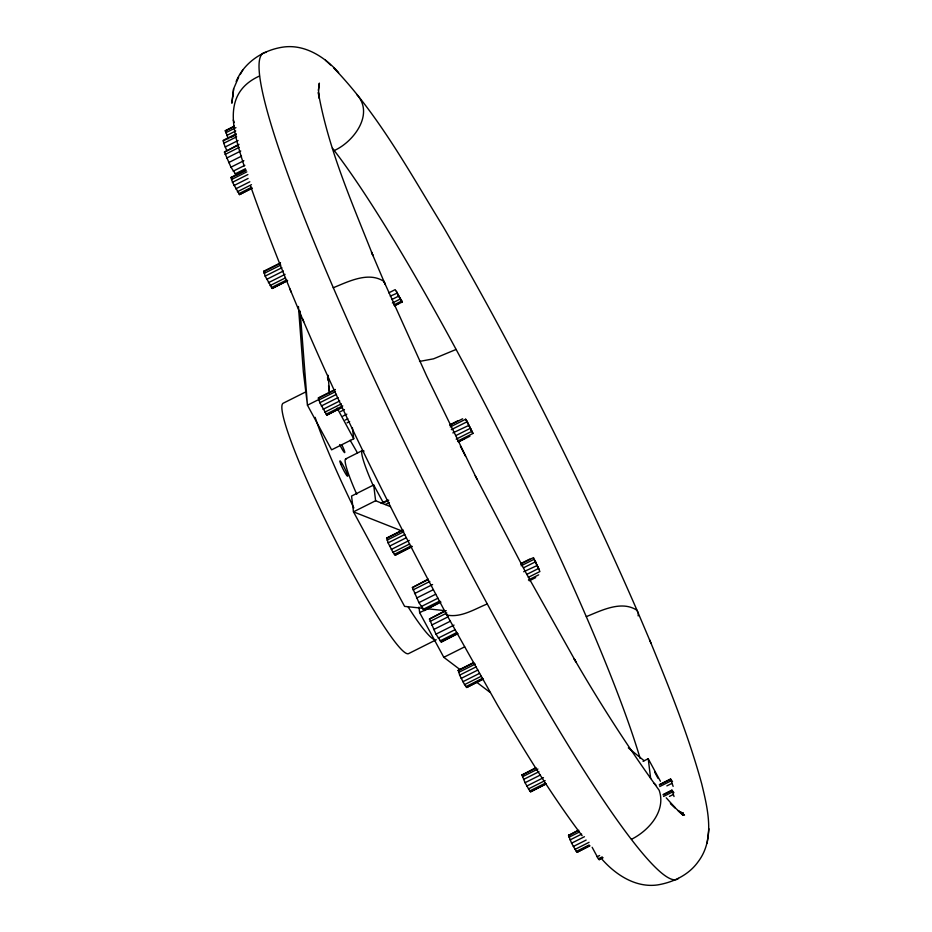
<?xml version="1.0" encoding="UTF-8"?>
<svg xmlns="http://www.w3.org/2000/svg" width="932" height="932" viewBox="0 0 932 932"><rect width="100%" height="100%" fill="white"/><g stroke="black" fill="none" stroke-linecap="round" stroke-linejoin="round"><path stroke-width="1.4" d="M638.152 615.901L638.35 613.407L637.045 610.332C580.228 480.073 516.27 352.867 445.053 229.878L443.213 226.732C409.579 172.094 378.474 114.45 333.691 67.919M238.639 77.193L233.641 88.761L231.858 103.207L232.755 96.078M318.464 90.427L319.35 83.111L318.511 89.798L319.035 97.86M602.165 859.432C616.005 875.055 636.078 888.091 657.829 884.887C673.405 882.22 688.713 874.962 698.08 861.832C715.322 839.208 707.784 809.104 701.738 783.94C688.562 735.802 669.945 689.389 651.025 643.278L649.522 639.713M232.732 95.984L233.641 88.761M707.143 843.239L708.926 828.793M228.235 138.763L225.393 130.596L234.375 126.088M226.732 150.355L223.715 143.295L223.342 140.266L236.25 133.8M245.279 170.533L236.239 175.065L230.961 167.189L224.437 152.079L238.918 144.297M252.386 188.182L239.536 194.613L232.476 182.276L231.136 177.371L245.256 170.288M239.536 194.613L250.009 188.986M287.639 280.73L272.226 288.454L265.154 276.117L263.814 271.212L280.52 262.847M272.226 288.454L286.555 280.893M342.289 407.354L326.876 415.078L319.816 402.729L318.476 397.836L335.171 389.46M326.876 415.078L342.487 406.865M411.874 546.828L395.18 555.192L392.978 552.35L388.108 542.843L386.768 537.95L402.181 530.226M395.18 555.192L412.072 546.338M440.976 602.107L424.2 610.518L418.922 602.643L412.398 587.544L428.161 579.11M424.2 610.518L438.669 602.748M458.02 633.62L441.244 642.032L435.966 634.156L429.442 619.058L445.205 610.623M441.244 642.032L457.006 633.609M483.417 679.102L466.722 687.478L464.532 684.624L459.651 675.129L458.311 670.224L473.724 662.501M466.722 687.478L482.333 679.265M546.035 784.057L530.623 791.792L529.784 790.953L525.054 782.705L522.013 775.028L535.061 768.108M530.623 791.792L546.234 783.579M589.991 845.813L577.153 852.244L576.314 851.417L571.584 843.169L568.543 835.48L577.735 830.494M577.153 852.244L588.908 845.976M592.158 847.304L598.379 858.815L599.218 859.654L601.99 857.883M673.125 786.375L670.551 779.001L672.531 781.575M674.034 796.534L671.925 790.15L673.906 792.713M236.157 81.468C244.161 62.351 262.882 50.095 282.955 47.113C304.706 43.909 324.779 56.945 338.619 72.568M240.211 74.49L242.716 70.168M259.48 76.028C219.952 94.004 234.258 133.847 244.137 165.978M334.238 150.541C353.752 141.874 374.594 113.902 356.816 94.563M631.512 839.278C648.847 830.598 666.38 810.828 659.145 790.254C628.599 747.93 600.243 703.975 574.112 658.749L575.953 661.906L526.126 573.122L475.227 475.67M225.195 131.074L234.177 126.566M225.66 132.798L235.936 127.649M226.732 135.489L235.714 130.981M223.074 140.93L235.982 134.464M230.798 137.47L235.936 134.895M223.715 143.295L236.623 136.818M225.183 146.988L238.091 140.522M224.437 152.079L238.639 144.961M225.09 154.432L239.291 147.314M226.558 158.137L240.747 151.019M228.62 162.611L241.528 156.145M230.961 167.189L243.869 160.712M233.233 171.15L244.848 165.337M235.085 173.923L245.419 168.739M230.938 177.849L246.351 170.125M231.404 179.573L246.817 171.849M232.476 182.276L247.889 174.552M233.979 185.538L248.11 178.455M235.691 188.87L249.823 181.787M237.345 191.771L251.477 184.687M238.697 193.786L251.547 187.344M263.616 271.701L280.311 263.325M264.094 273.414L280.788 265.049M265.154 276.117L281.86 267.74M266.668 279.379L283.363 271.014M268.381 282.711L285.075 274.346M270.035 285.611L285.448 277.887M271.387 287.627L286.8 279.903M388.772 292.858L395.191 289.642L402.263 301.98L394.551 305.847M390.275 296.12L397.312 293.114L401.412 301.153L393.712 305.02M391.988 299.463L398.407 296.236L398.244 294.943M392.36 303.005L400.061 299.137L399.152 296.527M396.042 304.717L398.605 303.436M305.894 391.836L283.27 403.183A140.021 14.749 63.4 0 0 332.27 534.094A140.021 14.749 63.4 0 0 408.565 653.623L436.234 639.748M318.266 398.313L334.972 389.949M319.175 399.327L307.455 405.199L331.606 449.841L353.729 438.751L352.366 427.602M318.744 400.038L335.438 391.661M319.816 402.729L336.51 394.364M321.319 406.002L338.013 397.626M323.031 409.334L339.726 400.958M324.685 412.224L341.38 403.859M326.037 414.251L342.731 405.874M340.576 411.548L344.479 409.591M342.918 416.115L346.832 414.158M345.19 420.087L347.799 418.783M347.053 422.848L349.651 421.544M345.737 458.882L362.327 450.564M449.981 424.747L457.694 420.88M449.783 425.225L462.633 418.794M450.261 426.949L465.662 419.225L467.445 422.126L472.967 433.438L457.554 441.162M451.321 429.652L466.734 421.928L468.027 423.606M452.836 432.914L468.854 425.4M455.83 435.605L469.949 428.522L469.798 427.229M456.202 439.147L471.615 431.423L470.707 428.813M458.591 441.512L465.01 438.296M458.393 441.989L469.949 436.199M383.355 502.849L373.674 484.966L351.55 496.057L353.484 511.843L404.616 606.383L423.151 608.34M390.461 506.624L375.619 500.752L353.484 511.843L400.737 530.518M381.176 503.443L387.677 500.169M382.202 503.443L388.702 500.181M385.452 504.503L389.355 502.546M386.57 538.428L403.265 530.063M387.036 540.152L403.731 531.776M388.108 542.843L404.803 534.479M389.611 546.117L406.305 537.741M391.323 549.449L409.299 540.432M392.978 552.35L409.684 543.973M394.329 554.365L411.035 545.989M412.398 587.544L427.893 579.774M413.039 589.898L429.827 581.486M414.507 593.602L432.588 584.539M416.569 598.076L433.357 589.665M418.922 602.643L435.698 594.232M421.194 606.616L437.97 598.204M423.046 609.388L439.834 600.977M460.024 669.595L443.807 657.305L419.656 612.662L428.778 608.095M520.848 563.58L529.842 559.072M520.65 564.058L533.488 557.616L539.908 571.537L528.351 577.327M521.116 565.782L533.966 559.34L538.999 568.928M523.469 567.833L535.038 562.043L536.331 563.72M429.442 619.058L446.23 610.646M523.691 571.747L537.147 565.514M430.083 621.411L446.871 613M526.697 574.438L538.253 568.637L538.09 567.343M431.551 625.116L448.339 616.704M528.421 579.995L538.696 574.846M529.26 580.822L535.679 577.607M433.613 629.589L450.401 621.178M435.966 634.156L454.035 625.104M438.238 638.129L455.014 629.717M440.09 640.901L456.878 632.49M443.807 657.305L464.637 646.866M458.113 670.714L473.526 662.99M458.579 672.438L475.285 664.062M459.651 675.129L476.345 666.764M461.154 678.403L477.848 670.026M462.866 681.735L479.561 673.358M464.532 684.624L481.227 676.259M465.883 686.651L482.578 678.275M522.013 775.028L536.145 767.945M522.479 776.74L537.892 769.017M523.551 779.443L538.964 771.719M525.054 782.705L540.467 774.981M526.766 786.049L543.461 777.672M528.432 788.938L545.127 780.573M529.784 790.953L545.197 783.229M643.057 761.316L648.218 758.73L660.404 781.261M659.495 784.546L670.551 779.001M659.308 784.989L670.376 779.432M659.74 786.538L670.795 780.993M666.846 785.897L671.762 783.428M568.543 835.48L578.819 830.33M569.009 837.204L579.285 832.055M570.081 839.907L581.638 834.105M663.316 794.46L671.925 790.15M663.141 794.891L671.739 790.581M663.561 796.452L672.17 792.13M571.584 843.169L584.434 836.726M669.444 796.417L673.137 794.577M573.297 846.501L586.146 840.07M574.962 849.402L589.082 842.318M576.314 851.417L589.152 844.974M597.028 856.799L599.602 855.518M598.379 858.815L602.235 856.892M599.218 859.654L603.074 857.72M456.086 349.453L433.578 358.82L419.528 361.43M487.331 603.913C474.703 609.015 460.99 617.986 446.929 615.038L445.904 613.338C372.439 475.134 302.853 334.11 250.638 186.33M333.225 287.767C348.393 281.58 368.594 271.212 383.961 281.452L426.74 376.19L477.044 479.363M586.321 616.635C601.49 610.46 621.679 600.08 637.045 610.332L651.025 643.278M426.006 608.643L444.541 610.6M680.29 812.622L684.531 815.057L678.112 810.56L683.168 815.325L670.399 803.302L675.327 807.951L666.229 797.815M476.229 681.898L490.127 692.429M628.331 747.895L644.07 760.675M654.089 783.299L655.942 785.012M325.466 60.184L330.522 64.949M225.393 130.596L226.231 131.424M231.136 177.371L231.975 178.198M263.814 271.212L264.665 272.039M318.476 397.836L319.315 398.663M386.768 537.95L387.607 538.778M458.311 670.224L459.15 671.063M522.211 774.539L523.05 775.377M568.741 835.002L569.58 835.829M582.127 835.724C550.87 794.332 523.947 749.887 497.583 705.268L445.904 613.338M472.967 433.438L465.662 419.225M654.672 772.092L658.062 778.371M337.174 408.134L353.729 438.751M460.373 446.16L465.557 456.33M400.993 299.393L402.263 301.98M396.484 291.32L397.312 293.114M383.961 281.452L385.265 284.54L371.484 252.071L372.986 255.636C351.912 202.361 328.344 149.132 318.336 92.396L318.965 97.837M289.759 288.722L291.262 292.287M302.434 318.593L303.739 321.668M233.28 120.053L234.247 122.558M535.481 561.297L535.737 562.241M467.188 421.182L467.445 422.126M648.218 758.73L650.653 778.558M418.981 607.093L419.656 612.662M373.674 484.966L375.619 500.752M327.528 377.39L327.878 380.174M328.565 385.743L329.415 392.71M328.122 375.293L329.474 392.652M300.162 311.113L307.455 405.199L303.354 371.763L298.438 306.512M678.508 878.387A462.074 48.662 63.4 0 1 423.116 480.26A462.074 48.662 63.4 0 1 266.401 52.378M332.409 148.188A390.508 41.124 63.4 0 1 503.233 439.753A390.508 41.124 63.4 0 1 640.133 758.427M356.758 494.298A62.234 6.559 63.4 0 1 346.459 458.905M373.348 485.968A62.234 6.559 63.4 0 1 364.051 451.135M434.592 639.702A140.021 14.749 63.4 0 1 408.239 607.093M353.857 507.917A140.021 14.749 63.4 0 1 315.132 417.35M350.117 440.242A140.021 14.749 63.4 0 1 357.422 452.859M342.091 445.38A8.551 0.897 63.4 0 1 344.619 452.626A8.551 0.897 63.4 0 1 339.679 444.564M683.156 813.077L679.475 811.9L683.156 813.077M340.879 464.392A8.551 0.897 63.4 0 0 347.508 476.217A8.551 0.897 63.4 0 0 342.964 465.091A8.551 0.897 63.4 0 0 340.879 464.392"/></g></svg>
